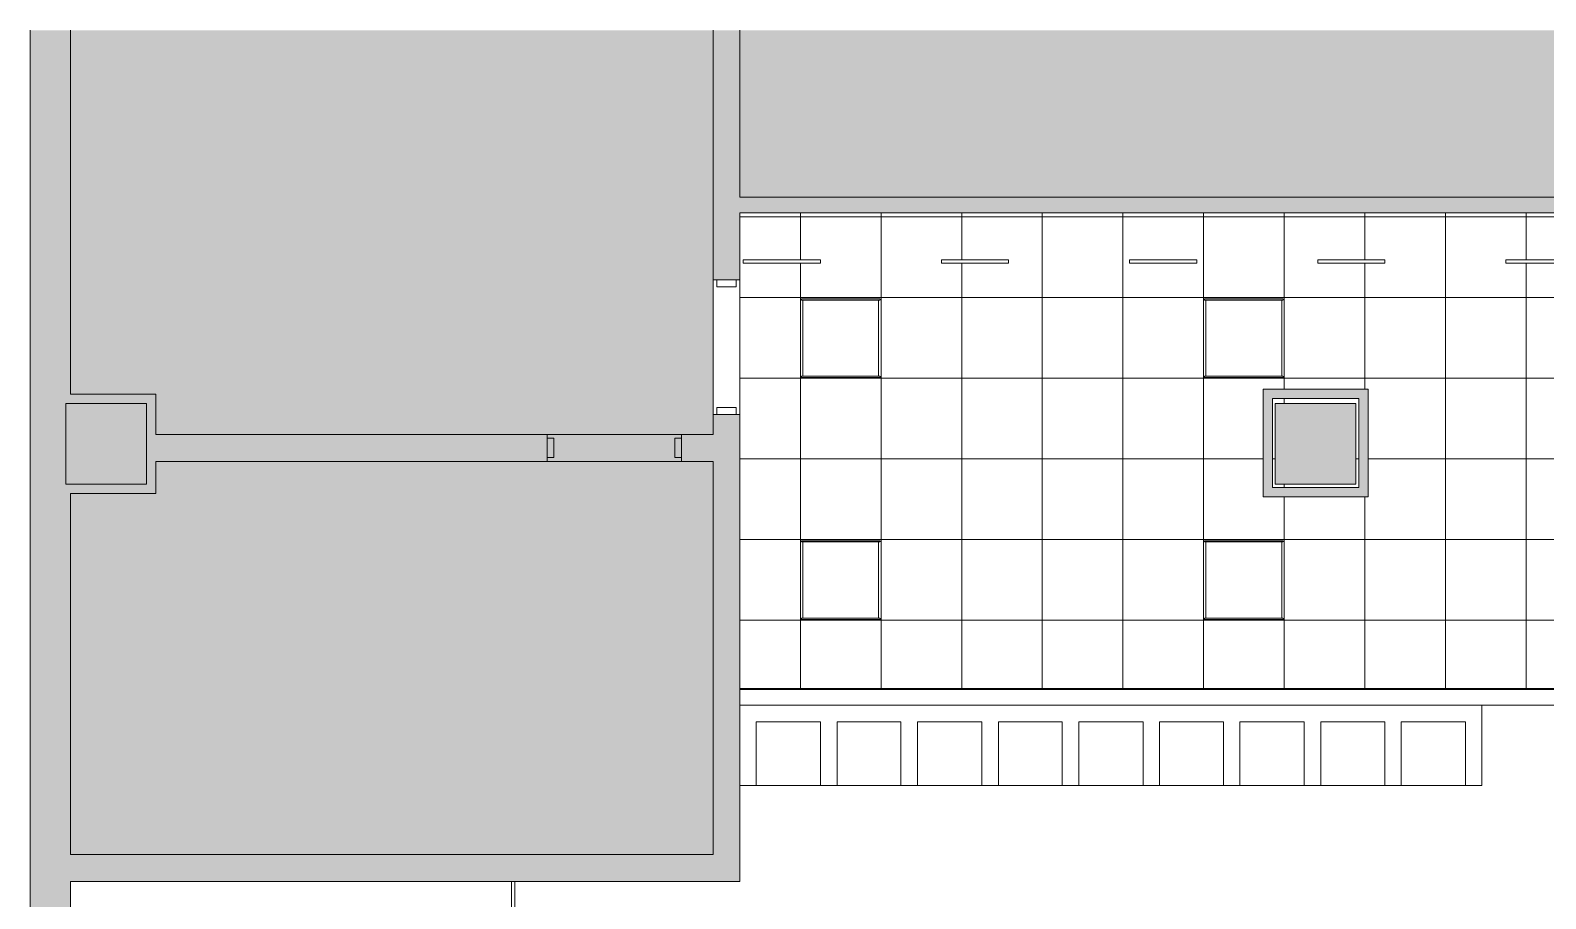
# Model space of a CAD drawing. Header units: inches. Extents: x 45807 to 46964, y -37659 to -36666.
# Drawn here: x 45806.8 to 46257.9, y -36924.2 to -36665.8 of the extents above; entities that cross this region are included whole.
import ezdxf

# ---------------------------------------------------------------- set-up
doc = ezdxf.new("R2010")
doc.units = ezdxf.units.IN
doc.header["$MEASUREMENT"] = 0
for name, color, linetype, lineweight in [('A-CLNG', 13, 'Continuous', 13), ('A-CLNG-PATT', 13, 'Continuous', 13), ('A-DETL-GENF', 92, 'Continuous', 9), ('A-DETL-THIN', 151, 'Continuous', 9), ('A-DOOR', 31, 'Continuous', 13), ('A-DOOR-FRAM', 31, 'Continuous', 20), ('A-GLAZ-CURT', 52, 'Continuous', 13), ('A-WALL', 113, 'Continuous', 13), ('A-WALL-PATT', 111, 'Continuous', 13), ('E-LITE-EQPM', 33, 'Continuous', 13), ('I-WALL', 2, 'Continuous', 13), ('S-COLS', 52, 'Continuous', 13)]:
    doc.layers.add(name, color=color, linetype=linetype, lineweight=lineweight)

# ---------------------------------------------------------------- blocks, each defined once
blk = doc.blocks.new('Concrete-Rectangular-Column - 24 x 24-4718055-FIRST FLOOR RCP')
at = {"layer": 'S-COLS', "lineweight": 9}
blk.add_hatch(color=7, dxfattribs=at).paths.add_polyline_path([(11.88, -12), (12, -12), (12, 12), (-12, 12), (-12, -12), (-11.3, -12)], flags=0)
at = {"layer": 'S-COLS', "color": 8, "lineweight": 20}
for p, q in [((-12, 12), (12, 12)), ((-12, -12), (-12, 12)), ((12, 12), (12, -12)), ((12, -12), (-12, -12))]:
    blk.add_line(p, q, dxfattribs=at)
blk = doc.blocks.new('Single Flush - OTJ_SOLIDFLUSH_ALUM-4817983-FIRST FLOOR RCP')
at = {"layer": 'A-DOOR-FRAM', "color": 8}
for p, q in [((-20, 2.875), (-20, -2.875)), ((-20, 2.875), (-18, 2.875)), ((-18, 2.875), (-18, -2.875)), ((18.000004, 2.875), (18.000004, -2.875)), ((18.000004, 2.875), (20.000004, 2.875)), ((20.000004, 2.875), (20.000004, -2.875)), ((-20, -2.875), (-18, -2.875)), ((18.000004, -2.875), (20.000004, -2.875))]:
    blk.add_line(p, q, dxfattribs=at)
blk = doc.blocks.new('Single Flush - Existing_Mech Door-4777602-FIRST FLOOR RCP')
at = {"layer": 'A-DOOR-FRAM', "color": 8}
for p, q in [((-20, 2.875), (-20, -2.875)), ((-20, 2.875), (-18, 2.875)), ((-18, 2.875), (-18, -2.875)), ((18.000004, 2.875), (18.000004, -2.875)), ((18.000004, 2.875), (20.000004, 2.875)), ((20.000004, 2.875), (20.000004, -2.875)), ((-20, -2.875), (-18, -2.875)), ((18.000004, -2.875), (20.000004, -2.875))]:
    blk.add_line(p, q, dxfattribs=at)
blk = doc.blocks.new('Casework 4 - Casework 4-4855597-FIRST FLOOR RCP')
at = {"layer": 'A-WALL'}
for p, q in [((46018.06, -36890.6), (46018.06, -36866.6)), ((46018.06, -36866.6), (46238.93, -36866.6)), ((46238.93, -36866.6), (46238.93, -36890.6)), ((46042.08, -36871.6), (46022.91, -36871.6)), ((46022.91, -36871.6), (46022.91, -36890.6)), ((46042.08, -36890.6), (46042.08, -36871.6)), ((46066, -36871.6), (46047, -36871.6)), ((46047, -36871.6), (46047, -36890.6)), ((46066, -36890.6), (46066, -36871.6)), ((46090.08, -36871.6), (46070.91, -36871.6)), ((46070.91, -36871.6), (46070.91, -36890.6)), ((46090.08, -36890.6), (46090.08, -36871.6)), ((46114, -36871.6), (46095, -36871.6)), ((46095, -36871.6), (46095, -36890.6)), ((46114, -36890.6), (46114, -36871.6)), ((46138.08, -36871.6), (46118.91, -36871.6)), ((46118.91, -36871.6), (46118.91, -36890.6)), ((46138.08, -36890.6), (46138.08, -36871.6)), ((46162, -36871.6), (46143, -36871.6)), ((46143, -36871.6), (46143, -36890.6)), ((46162, -36890.6), (46162, -36871.6)), ((46186.08, -36871.6), (46166.91, -36871.6)), ((46166.91, -36871.6), (46166.91, -36890.6)), ((46186.08, -36890.6), (46186.08, -36871.6)), ((46210, -36871.6), (46191, -36871.6)), ((46191, -36871.6), (46191, -36890.6)), ((46210, -36890.6), (46210, -36871.6)), ((46234.08, -36871.6), (46214.91, -36871.6)), ((46214.91, -36871.6), (46214.91, -36890.6)), ((46234.08, -36890.6), (46234.08, -36871.6)), ((46022.91, -36890.6), (46018.06, -36890.6)), ((46047, -36890.6), (46042.08, -36890.6)), ((46070.91, -36890.6), (46066, -36890.6)), ((46095, -36890.6), (46090.08, -36890.6)), ((46118.91, -36890.6), (46114, -36890.6)), ((46143, -36890.6), (46138.08, -36890.6)), ((46166.91, -36890.6), (46162, -36890.6)), ((46191, -36890.6), (46186.08, -36890.6)), ((46214.91, -36890.6), (46210, -36890.6)), ((46238.93, -36890.6), (46234.08, -36890.6))]:
    blk.add_line(p, q, dxfattribs=at)
at = {"layer": 'A-WALL', "lineweight": 9}
for p, q in [((46022.91, -36890.6), (46042.08, -36890.6)), ((46047, -36890.6), (46066, -36890.6)), ((46070.91, -36890.6), (46090.08, -36890.6)), ((46095, -36890.6), (46114, -36890.6)), ((46118.91, -36890.6), (46138.08, -36890.6)), ((46143, -36890.6), (46162, -36890.6)), ((46166.91, -36890.6), (46186.08, -36890.6)), ((46191, -36890.6), (46210, -36890.6)), ((46214.91, -36890.6), (46234.08, -36890.6))]:
    blk.add_line(p, q, dxfattribs=at)
blk = doc.blocks.new('System Panel - Glazed-5410907-FIRST FLOOR RCP')
at = {"layer": 'A-GLAZ-CURT'}
for p, q in [((-26.125, 0.75), (-26.125, 1.75)), ((-26.125, 1.75), (26.125, 1.75)), ((26.125, 0.75), (-26.125, 0.75)), ((26.125, 1.75), (26.125, 0.75))]:
    blk.add_line(p, q, dxfattribs=at)
blk = doc.blocks.new('System Panel - Glazed-5490063-FIRST FLOOR RCP')
at = {"layer": 'A-GLAZ-CURT'}
for p, q in [((-11.5, -1.75), (-11.5, -0.75)), ((-11.5, -0.75), (11.5, -0.75)), ((11.5, -1.75), (-11.5, -1.75)), ((11.5, -0.75), (11.5, -1.75))]:
    blk.add_line(p, q, dxfattribs=at)
blk = doc.blocks.new('L-Recessed-Axis-Day-Acrylic - 2 x 2-4558112-FIRST FLOOR RCP')
at = {"layer": 'E-LITE-EQPM', "lineweight": 9}
for p, q in [((-11.34, 11.7), (-11.7, 11.7)), ((-11.7, 11.64), (-11.7, 11.65)), ((-11.7, -11.64), (-11.7, 11.64)), ((-11.34, 11.65), (-11.34, 11.64)), ((-11.34, 11.64), (-11.34, -11.64)), ((11.34, 11.28), (-11.34, 11.28)), ((-11.34, 11.19), (-11.34, 11.22)), ((-11.34, 10.99), (-11.34, 11.19)), ((-11.34, 10.97), (-11.34, 10.99)), ((11.7, 11.7), (11.34, 11.7)), ((11.34, 11.64), (11.34, 11.65)), ((11.34, -11.64), (11.34, 11.64)), ((11.34, 11.22), (11.34, 11.19)), ((11.34, 11.19), (11.34, 10.99)), ((11.34, 10.99), (11.34, 10.97)), ((11.7, 11.65), (11.7, 11.64)), ((11.7, 11.64), (11.7, -11.64)), ((-11.7, -11.65), (-11.7, -11.64)), ((-11.7, -11.7), (-11.34, -11.7)), ((-11.34, -10.99), (-11.34, -10.97)), ((-11.34, -11.19), (-11.34, -10.99)), ((-11.34, -11.22), (-11.34, -11.19)), ((-11.34, -11.28), (11.34, -11.28)), ((-11.34, -11.64), (-11.34, -11.65)), ((11.34, -10.97), (11.34, -10.99)), ((11.34, -10.99), (11.34, -11.19)), ((11.34, -11.19), (11.34, -11.22)), ((11.34, -11.65), (11.34, -11.64)), ((11.34, -11.7), (11.7, -11.7)), ((11.7, -11.64), (11.7, -11.65))]:
    blk.add_line(p, q, dxfattribs=at)
blk = doc.blocks.new('System Panel - Glazed-5490887-FIRST FLOOR RCP')
at = {"layer": 'A-GLAZ-CURT'}
for p, q in [((-10, -1.75), (-10, -0.75)), ((-10, -0.75), (10, -0.75)), ((10, -1.75), (-10, -1.75)), ((10, -0.75), (10, -1.75))]:
    blk.add_line(p, q, dxfattribs=at)
blk = doc.blocks.new('System Panel - Glazed-5490860-FIRST FLOOR RCP')
at = {"layer": 'A-GLAZ-CURT'}
for p, q in [((-12, -1.75), (-12, -0.75)), ((-12, -0.75), (12, -0.75)), ((12, -1.75), (-12, -1.75)), ((12, -0.75), (12, -1.75))]:
    blk.add_line(p, q, dxfattribs=at)

msp = doc.modelspace()

# ---------------------------------------------------------------- hatches: boundary and pattern name
at = {"layer": 'A-CLNG-PATT'}
h = msp.add_hatch(dxfattribs=at)
h.set_pattern_fill('FP_8', color=256, style=0, pattern_type=2)
h.set_pattern_definition([(180, (46180.06, -36793.348), (3e-15, 24), []), (90, (46180.06, -36793.348), (24, -1e-15), [])])
h.paths.add_polyline_path([(46018.06, -36861.97), (46342.06, -36861.97), (46342.06, -36720.1), (46018.06, -36720.1), (46018.06, -36838.18)], flags=0)
h.paths.add_polyline_path([(46173.81, -36804.6), (46173.81, -36772.6), (46205.06, -36772.6), (46205.06, -36804.6), (46176.32, -36804.6)], flags=0)
h.paths.add_polyline_path([(46201.43, -36801.85), (46202.31, -36801.85), (46202.31, -36775.35), (46176.56, -36775.35), (46176.56, -36801.85), (46198.69, -36801.85)], flags=0)
h.paths.add_polyline_path([(46330.72, -36801.6), (46328.06, -36801.6), (46328.06, -36800.6), (46341.06, -36800.6), (46341.06, -36801.6)], flags=0)
h.paths.add_polyline_path([(46177.43, -36800.85), (46177.43, -36776.85), (46201.43, -36776.85), (46201.43, -36800.85), (46196.3, -36800.85)], flags=0)
h.paths.add_polyline_path([(46327.06, -36799.6), (46327.06, -36785.1), (46328.06, -36785.1), (46328.06, -36799.6)], flags=0)
h.paths.add_polyline_path([(46328.06, -36749.1), (46327.06, -36749.1), (46327.06, -36736.1), (46328.06, -36736.1)], flags=0)
h.paths.add_polyline_path([(46246.06, -36735.1), (46246.06, -36734.1), (46270.06, -36734.1), (46270.06, -36735.1), (46246.14, -36735.1)], flags=0)
h.paths.add_polyline_path([(46206.24, -36735.1), (46190.06, -36735.1), (46190.06, -36734.1), (46210.06, -36734.1), (46210.06, -36735.1)], flags=0)
h.paths.add_polyline_path([(46036.67, -36735.1), (46019.06, -36735.1), (46019.06, -36734.1), (46042.06, -36734.1), (46042.06, -36735.1), (46039.52, -36735.1)], flags=0)
h.paths.add_polyline_path([(46086.54, -36735.1), (46078.06, -36735.1), (46078.06, -36734.1), (46098.06, -36734.1), (46098.06, -36735.1)], flags=0)
h.paths.add_polyline_path([(46327.06, -36735.1), (46306.06, -36735.1), (46306.06, -36734.1), (46327.06, -36734.1)], flags=0)
h.paths.add_polyline_path([(46134.06, -36735.1), (46134.06, -36734.1), (46154.06, -36734.1), (46154.06, -36735.1), (46146.39, -36735.1)], flags=0)
at = {"layer": 'A-DETL-GENF'}
h = msp.add_hatch(color=9, dxfattribs=at)
h.paths.add_polyline_path([(46964.31, -37658.85), (46964.31, -37625.97), (46910.18, -37625.97), (46910.18, -37626.35), (46907.68, -37626.35), (46907.68, -37625.97), (46860.93, -37625.97), (46860.93, -37626.35), (46858.43, -37626.35), (46858.43, -37634.37), (46840.43, -37634.37), (46840.43, -37626.35), (46837.93, -37626.35), (46837.93, -37625.97), (46790.27, -37625.97), (46790.27, -37626.35), (46787.77, -37626.35), (46787.77, -37625.97), (46730.23, -37625.97), (46730.23, -37626.35), (46727.73, -37626.35), (46727.73, -37625.97), (46670.18, -37625.97), (46670.18, -37626.35), (46667.68, -37626.35), (46667.68, -37625.97), (46620.93, -37625.97), (46620.93, -37626.35), (46618.43, -37626.35), (46618.43, -37634.36), (46599.43, -37634.36), (46599.43, -37646.85), (46574.43, -37646.85), (46574.43, -37658.85), (46910.18, -37658.85)], flags=0)
h.paths.add_polyline_path([(46578.08, -37641.85), (46594.43, -37641.85), (46594.43, -37629.36), (46613.43, -37629.36), (46613.43, -37604.37), (46569.93, -37604.37), (46569.93, -37611.1), (46574.43, -37611.1), (46574.43, -37641.85)], flags=0)
h.paths.add_polyline_path([(46845.43, -37629.37), (46853.43, -37629.37), (46853.43, -37604.37), (46845.43, -37604.37), (46845.43, -37621.37)], flags=0)
h.paths.add_polyline_path([(46790.27, -37624.97), (46837.93, -37624.97), (46837.93, -37620.1), (46840.43, -37620.1), (46840.43, -37599.37), (46858.43, -37599.37), (46858.43, -37620.1), (46860.93, -37620.1), (46860.93, -37624.97), (46907.68, -37624.97), (46907.68, -37620.1), (46910.18, -37620.1), (46910.18, -37624.97), (46964.31, -37624.97), (46964.31, -37047.97), (46910.18, -37047.97), (46910.18, -37048.35), (46907.68, -37048.35), (46907.68, -37047.97), (46862.06, -37047.97), (46862.06, -37049.35), (46569.93, -37049.35), (46569.93, -37599.37), (46618.43, -37599.37), (46618.43, -37620.1), (46620.93, -37620.1), (46620.93, -37624.97), (46667.68, -37624.97), (46667.68, -37620.1), (46670.18, -37620.1), (46670.18, -37624.97), (46727.73, -37624.97), (46727.73, -37620.1), (46730.23, -37620.1), (46730.23, -37624.97), (46787.77, -37624.97), (46787.77, -37620.1), (46790.27, -37620.1)], flags=0)
h.paths.add_polyline_path([(46864.81, -37046.97), (46907.68, -37046.97), (46907.68, -37042.1), (46910.18, -37042.1), (46910.18, -37046.97), (46964.31, -37046.97), (46964.31, -36665.8), (46902.93, -36665.8), (46902.93, -36699.6), (46887.93, -36699.6), (46887.93, -36667.85), (46793.43, -36667.85), (46793.43, -36780.97), (46887.93, -36780.97), (46887.93, -36748.1), (46902.93, -36748.1), (46902.93, -36801.97), (46752.18, -36801.97), (46752.18, -36778.85), (46769.43, -36778.85), (46769.43, -36768.85), (46788.81, -36768.85), (46788.81, -36686.85), (46694.93, -36686.85), (46694.93, -36778.85), (46712.18, -36778.85), (46712.18, -36801.97), (46406.56, -36801.97), (46406.56, -36775.35), (46411.56, -36775.35), (46411.56, -36778.85), (46633.43, -36778.85), (46633.43, -36686.85), (46411.56, -36686.85), (46411.56, -36735.35), (46406.56, -36735.35), (46406.56, -36686.85), (46402.68, -36686.85), (46402.68, -36683.35), (46406.43, -36683.35), (46406.43, -36665.8), (46018.06, -36665.8), (46018.06, -36715.47), (46342.06, -36715.47), (46342.06, -36683.35), (46362.68, -36683.35), (46362.68, -36686.85), (46346.68, -36686.85), (46346.68, -36819.6), (46346.43, -36819.6), (46346.43, -36859.6), (46346.68, -36859.6), (46346.68, -36861.97), (46862.06, -36861.97), (46862.06, -36863.1), (46902.93, -36863.1), (46902.93, -36864.6), (46933.43, -36864.6), (46933.43, -36865.1), (46902.93, -36865.1), (46902.93, -36866.6), (46862.06, -36866.6), (46862.06, -37013.1), (46862.93, -37013.1), (46862.93, -37042.35), (46862.06, -37042.35), (46862.06, -37046.97)], flags=0)
h.paths.add_polyline_path([(45986.8, -36911.1), (46010.06, -36911.1), (46010.06, -36794.1), (46000.68, -36794.1), (46000.68, -36786.1), (46010.06, -36786.1), (46010.06, -36665.8), (45818.81, -36665.8), (45818.81, -36774.1), (45844.18, -36774.1), (45844.18, -36786.1), (45960.68, -36786.1), (45960.68, -36794.1), (45844.18, -36794.1), (45844.18, -36803.6), (45818.81, -36803.6), (45818.81, -36911.1), (45966.85, -36911.1)], flags=0)
h.paths.add_polyline_path([(46793.43, -36798.47), (46887.93, -36798.47), (46887.93, -36785.6), (46793.43, -36785.6), (46793.43, -36792.85), (46769.43, -36792.85), (46769.43, -36783.85), (46755.68, -36783.85), (46755.68, -36798.47), (46788.81, -36798.47)], flags=0)
h.paths.add_polyline_path([(46708.68, -36798.47), (46708.68, -36783.85), (46410.06, -36783.85), (46410.06, -36798.47), (46698.45, -36798.47)], flags=0)
h.paths.add_polyline_path([(46636.93, -36778.85), (46663.43, -36778.85), (46663.43, -36686.85), (46636.93, -36686.85), (46636.93, -36775.92)], flags=0)
h.paths.add_polyline_path([(46666.93, -36778.85), (46691.43, -36778.85), (46691.43, -36686.85), (46666.93, -36686.85), (46666.93, -36771.75)], flags=0)
h.paths.add_polyline_path([(46724.92, -36681.85), (46788.81, -36681.85), (46788.81, -36674.85), (46454.75, -36674.85), (46454.75, -36665.8), (46413.43, -36665.8), (46413.43, -36681.85), (46694.93, -36681.85)], flags=0)
h.paths.add_polyline_path([(46581.08, -36671.35), (46581.08, -36665.8), (46459.37, -36665.8), (46459.37, -36671.35), (46513.58, -36671.35), (46513.58, -36666.85), (46515.08, -36666.85), (46515.08, -36671.35)], flags=0)
h.paths.add_polyline_path([(46612.5, -36671.35), (46678.5, -36671.35), (46678.5, -36666.85), (46680, -36666.85), (46680, -36671.35), (46733.84, -36671.35), (46733.84, -36669.07), (46738.46, -36669.07), (46738.46, -36671.35), (46788.81, -36671.35), (46788.81, -36665.8), (46612.5, -36665.8), (46612.5, -36669.25)], flags=0)
h.paths.add_polyline_path([(46608.5, -36671.35), (46608.5, -36665.8), (46585.08, -36665.8), (46585.08, -36671.35)], flags=0)
at = {"layer": 'A-WALL-PATT', "lineweight": 9}
for points in [[(45806.81, -37658.85), (45818.81, -37658.85), (45818.81, -37640.85), (45817.43, -37640.85), (45817.43, -37616.85), (45818.81, -37616.85), (45818.81, -37400.85), (45817.43, -37400.85), (45817.43, -37376.85), (45818.81, -37376.85), (45818.8, -37040.85), (45817.43, -37040.85), (45817.43, -37016.85), (45818.81, -37016.85), (45818.81, -36800.85), (45817.43, -36800.85), (45817.46, -36776.85), (45818.81, -36776.85), (45818.81, -36665.8), (45806.81, -36665.8), (45806.81, -37631.14)], [(46325.93, -36720.1), (46342.06, -36720.1), (46342.06, -36715.47), (46018.06, -36715.47), (46018.06, -36720.1), (46246.14, -36720.1)], [(45841.43, -36776.85), (45844.18, -36776.85), (45844.18, -36774.1), (45818.81, -36774.1), (45818.81, -36776.85)], [(46202.31, -36775.35), (46205.06, -36775.35), (46205.06, -36772.6), (46173.81, -36772.6), (46173.81, -36775.35), (46201.43, -36775.35)], [(46176.56, -36804.6), (46176.56, -36775.35), (46173.81, -36775.35), (46173.81, -36804.6), (46176.32, -36804.6)], [(46205.06, -36801.85), (46205.06, -36775.35), (46202.31, -36775.35), (46202.31, -36801.85)], [(45844.18, -36803.6), (45844.18, -36776.85), (45841.43, -36776.85), (45841.43, -36803.6)], [(45818.81, -36803.6), (45841.43, -36803.6), (45841.43, -36800.85), (45818.81, -36800.85)], [(46186.29, -36804.6), (46205.06, -36804.6), (46205.06, -36801.85), (46176.56, -36801.85), (46176.56, -36804.6)], [(45887.05, -36919.1), (46018.06, -36919.1), (46018.06, -36911.1), (45818.81, -36911.1), (45818.81, -36919.1), (45867.1, -36919.1)]]:
    msp.add_hatch(color=7, dxfattribs=at).paths.add_polyline_path(points, flags=0)
h = msp.add_hatch(color=7, dxfattribs=at)
h.paths.add_polyline_path([(46018.06, -36911.1), (46018.06, -36780.1), (46010.06, -36780.1), (46010.06, -36911.1)], flags=0)
h.paths.add_polyline_path([(46018.06, -36740.1), (46018.06, -36665.8), (46010.06, -36665.8), (46010.06, -36740.1)], flags=0)
h = msp.add_hatch(color=7, dxfattribs=at)
h.paths.add_polyline_path([(45960.68, -36794.1), (45960.68, -36786.1), (45844.18, -36786.1), (45844.18, -36794.1), (45847.15, -36794.1)], flags=0)
h.paths.add_polyline_path([(46010.06, -36794.1), (46010.06, -36786.1), (46000.68, -36786.1), (46000.68, -36794.1), (46006.75, -36794.1)], flags=0)

# ---------------------------------------------------------------- linework, layer by layer
at = {"layer": 'A-CLNG'}
msp.add_line((46342.06, -36861.97), (46018.06, -36861.97), dxfattribs=at)
at = {"layer": 'A-DETL-THIN'}
msp.add_line((46010.06, -36780.1), (46010.06, -36740.1), dxfattribs=at)
at = {"layer": 'A-WALL', "color": 8, "lineweight": 20}
for p, q in [((45806.81, -37658.85), (45806.81, -36665.8)), ((45818.81, -36665.8), (45818.81, -36774.1)), ((46010.06, -36740.1), (46010.06, -36665.8)), ((46018.06, -36665.8), (46018.06, -36715.47)), ((46018.06, -36715.47), (46342.06, -36715.47)), ((46018.06, -36720.1), (46018.06, -36740.1)), ((46342.06, -36720.1), (46018.06, -36720.1)), ((46018.06, -36740.1), (46010.06, -36740.1)), ((46010.06, -36786.1), (46010.06, -36780.1)), ((46010.06, -36780.1), (46018.06, -36780.1)), ((46018.06, -36780.1), (46018.06, -36919.1)), ((45844.18, -36786.1), (45960.68, -36786.1)), ((45960.68, -36786.1), (45960.68, -36794.1)), ((46000.68, -36794.1), (46000.68, -36786.1)), ((46000.68, -36786.1), (46010.06, -36786.1)), ((45960.68, -36794.1), (45844.18, -36794.1)), ((46010.06, -36794.1), (46000.68, -36794.1)), ((46010.06, -36911.1), (46010.06, -36794.1)), ((45818.81, -36803.6), (45818.81, -36911.1)), ((45818.81, -36911.1), (46010.06, -36911.1)), ((46018.06, -36919.1), (45818.81, -36919.1)), ((45818.81, -36919.1), (45818.81, -37012.35))]:
    msp.add_line(p, q, dxfattribs=at)
at = {"layer": 'A-WALL', "lineweight": 9}
for p, q in [((46010.06, -36740.1), (46010.06, -36780.1)), ((46018.06, -36780.1), (46018.06, -36740.1)), ((46000.68, -36786.1), (45960.68, -36786.1)), ((45960.68, -36794.1), (46000.68, -36794.1))]:
    msp.add_line(p, q, dxfattribs=at)
at = {"layer": 'I-WALL', "color": 8, "lineweight": 20}
for p, q in [((45818.81, -36774.1), (45844.18, -36774.1)), ((45844.18, -36774.1), (45844.18, -36786.1)), ((46173.81, -36772.6), (46205.06, -36772.6)), ((46173.81, -36804.6), (46173.81, -36772.6)), ((46202.31, -36775.35), (46176.56, -36775.35)), ((46176.56, -36775.35), (46176.56, -36801.85)), ((46202.31, -36801.85), (46202.31, -36775.35)), ((46205.06, -36772.6), (46205.06, -36804.6)), ((45844.18, -36794.1), (45844.18, -36803.6)), ((46176.56, -36801.85), (46202.31, -36801.85)), ((45844.18, -36803.6), (45818.81, -36803.6)), ((46205.06, -36804.6), (46173.81, -36804.6))]:
    msp.add_line(p, q, dxfattribs=at)
at = {"layer": 'I-WALL', "lineweight": 9}
for p, q in [((46342.06, -36861.72), (46018.06, -36861.72)), ((46238.93, -36866.6), (46342.06, -36866.6))]:
    msp.add_line(p, q, dxfattribs=at)

# ---------------------------------------------------------------- block references
at = {"layer": 'A-DOOR', "rotation": 90}
msp.add_blockref('Single Flush - Existing_Mech Door-4777602-FIRST FLOOR RCP', (46014.06, -36760.1), dxfattribs=at)
at = {"layer": 'A-DOOR'}
msp.add_blockref('Single Flush - OTJ_SOLIDFLUSH_ALUM-4817983-FIRST FLOOR RCP', (45980.68, -36790.1), dxfattribs=at)
at = {"layer": 'A-GLAZ-CURT', "lineweight": 9}
for name, p in [('System Panel - Glazed-5490063-FIRST FLOOR RCP', (46030.56, -36733.35)), ('System Panel - Glazed-5490887-FIRST FLOOR RCP', (46088.06, -36733.35)), ('System Panel - Glazed-5490887-FIRST FLOOR RCP', (46144.06, -36733.35)), ('System Panel - Glazed-5490887-FIRST FLOOR RCP', (46200.06, -36733.35)), ('System Panel - Glazed-5490860-FIRST FLOOR RCP', (46258.06, -36733.35))]:
    msp.add_blockref(name, p, dxfattribs=at)
at = {"layer": 'A-GLAZ-CURT', "lineweight": 9, "rotation": 270}
msp.add_blockref('System Panel - Glazed-5410907-FIRST FLOOR RCP', (45949.31, -36945.22), dxfattribs=at)
at = {"layer": 'A-WALL', "lineweight": 9}
msp.add_blockref('Casework 4 - Casework 4-4855597-FIRST FLOOR RCP', (0, 0), dxfattribs=at)
at = {"layer": 'E-LITE-EQPM', "lineweight": 9, "extrusion": (0, 0, -1), "rotation": 270.000000000024}
for p in [(-46048.06, -36757.42), (-46168.06, -36757.42), (-46048.06, -36829.42), (-46168.06, -36829.42)]:
    msp.add_blockref('L-Recessed-Axis-Day-Acrylic - 2 x 2-4558112-FIRST FLOOR RCP', p, dxfattribs=at)
at = {"layer": 'S-COLS', "lineweight": 9}
for p in [(45829.43, -36788.85), (46189.43, -36788.85)]:
    msp.add_blockref('Concrete-Rectangular-Column - 24 x 24-4718055-FIRST FLOOR RCP', p, dxfattribs=at)

doc.saveas('drawing.dxf')
